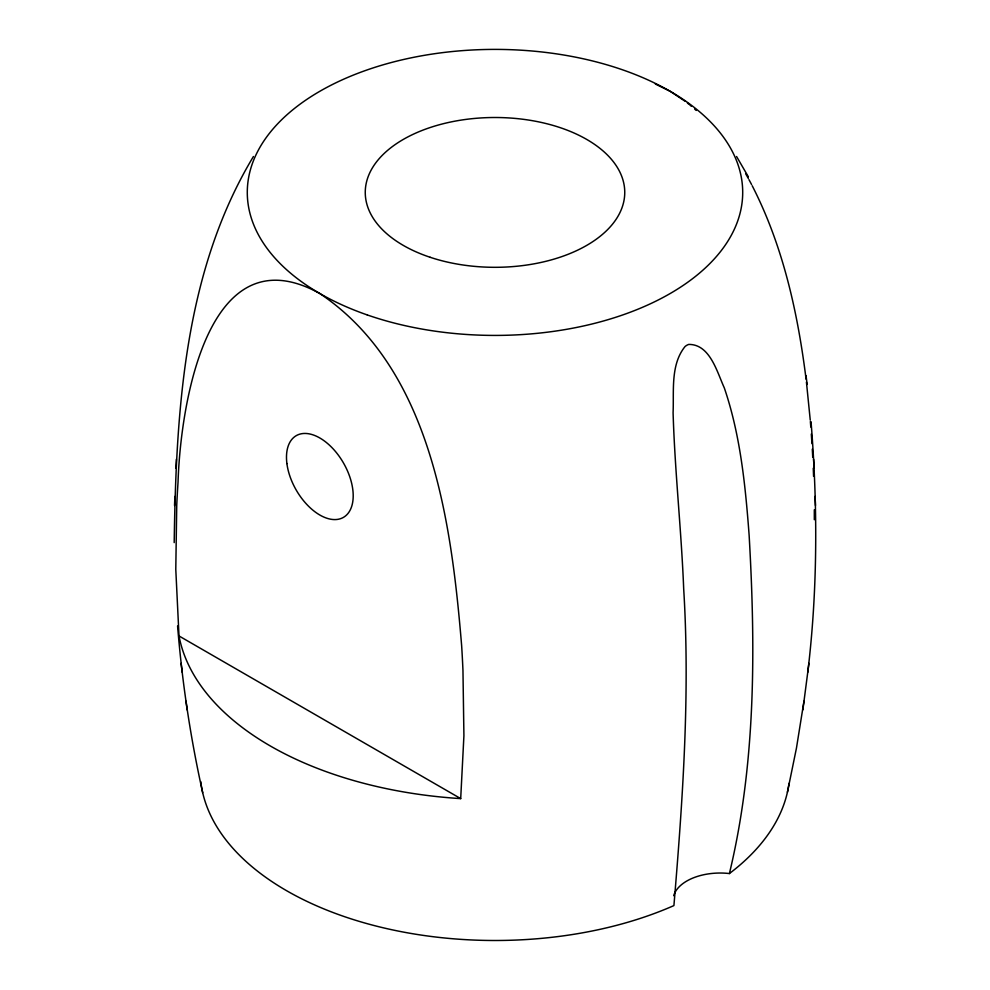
<?xml version="1.0" encoding="UTF-8"?>
<svg xmlns="http://www.w3.org/2000/svg" width="990" height="990" viewBox="0 0 990 990"><rect width="100%" height="100%" fill="white"/><g stroke="black" fill="none" stroke-linecap="round" stroke-linejoin="round"><path stroke-width="1.49" d="M814.324 519.725L814.312 509.8M174.19 542.619C176.171 411.63 183.93 271.656 253.428 156.507M175.997 468.233L176.381 459.199M174.525 505.519L174.908 496.436M460.696 798.608L463.914 735.768L462.961 670.477A1241.67 716.884 60 0 0 461.662 645.938C451.415 522.262 431.442 368.589 319.844 293.535C206.39 230.509 180.366 407.67 178.039 482.192A1241.67 716.884 60 0 0 176.74 505.234L175.787 569.423L179.004 635.964A317.852 183.509 0 0 0 460.696 798.608L179.004 635.964M807.778 672.235C817.814 589.161 817.678 505.098 811.045 421.765M787.421 792.21L796.455 748.093L803.979 701.168M802.865 709.904L808.917 663.35M673.683 895.678A47.186 27.237 0 0 1 729.395 873.551C756.026 762.981 755.568 648.005 749.121 535.107C745.383 485.471 740.446 435.216 724.296 387.857C717.032 372.017 710.016 344.186 688.755 344.421A14.578 10.593 -78.4 0 0 685.006 346.574C670.366 364.79 674.041 390.79 673.089 412.706C674.846 471.574 681.368 530.17 683.694 589.013C690.191 694.658 682.679 800.328 673.918 905.578A294.884 170.243 0 0 1 373.131 925.279A294.884 170.243 0 0 1 200.772 781.605M655.355 84.051L670.156 91.29L684.944 101.141M687.382 103.01L688.99 104.309M689.795 104.952L691.404 106.289M694.609 109.011L696.193 110.434M736.572 156.507L748.304 176.715M745.643 173.683L748.341 178.472M748.985 179.685L751.583 184.524M752.202 185.749C783.003 245.817 797.767 312.642 806.083 379.22M202.69 792.668C190.476 737.748 182.086 682.011 177.581 625.94M806.021 375.606L807.159 384.442M181.083 663.35L182.222 672.235M186.021 701.168L187.135 709.904M806.429 382.053L810.253 420.119M810.365 421.517L810.81 427.098M811.317 434.028L811.961 443.693M813.619 459.199L814.003 468.233M815.092 496.436L815.475 505.519M813.26 468.245L813.582 476.351M789.005 783.35A294.884 170.243 0 0 1 729.395 873.551M812.295 449.175A1241.67 716.884 60 0 1 812.74 457.368M367.253 314.931A247.698 143.006 0 0 0 742.661 195.018A247.698 143.006 0 0 0 375.086 67.27A247.698 143.006 0 0 0 367.253 314.931M430.13 257.276A129.752 74.906 0 0 0 624.752 192.406A129.752 74.906 0 0 0 430.13 127.537A129.752 74.906 0 0 0 430.13 257.276M286.902 463.568A47.186 27.237 60 0 0 340.882 518.562A47.186 27.237 60 0 0 331.761 447.418A47.186 27.237 60 0 0 286.902 463.568"/></g></svg>
